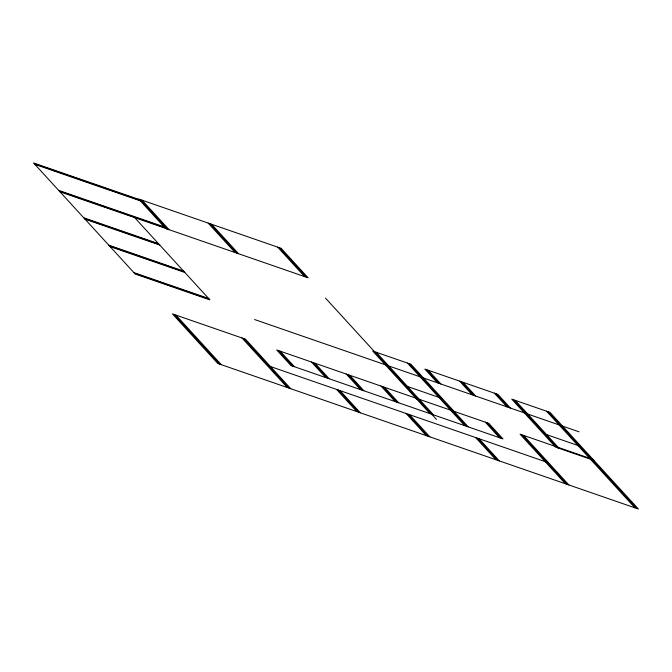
<?xml version="1.0" encoding="UTF-8"?>
<svg xmlns="http://www.w3.org/2000/svg" width="672" height="672" viewBox="0 0 672 672"><rect width="100%" height="100%" fill="white"/><g stroke="black" fill="none" stroke-linecap="round" stroke-linejoin="round"><path stroke-width="1.01" d="M140.776 200.063L33.6 162.977L135.148 273.983L209.882 299.846L134.039 216.93M34.23 163.657L141.406 200.752M34.852 164.346L142.036 201.44M58.674 190.386L165.85 227.48M59.304 191.075L166.48 228.161M59.926 191.755L167.11 228.85M83.748 217.795L158.483 243.659M84.378 218.484L159.113 244.348M85 219.164L159.734 245.028M108.822 245.204L183.557 271.068M109.444 245.893L184.187 271.757M110.074 246.574L184.808 272.437M133.896 272.614L208.631 298.477M134.518 273.302L209.261 299.166M254.612 319.544L579.029 431.81M405.812 385.921L440.58 397.95M544.858 434.036L579.617 446.065M593.057 459.455L520.069 434.196L565.404 483.764M416.598 399.017L420.101 400.226M451.374 411.054L454.852 412.255M593.897 460.37L555.66 447.14L511.778 399.168L550.015 412.406L638.4 509.023L217.795 363.468L172.452 313.9L245.448 339.167L290.791 388.735M268.792 365.971L546.874 462.21M477.565 438.228L497.616 460.303M548.276 411.802L636.661 508.418M546.538 411.197L634.931 507.822M515.256 400.378L559.138 448.342M513.517 399.773L557.399 447.737M510.409 408.064L497.876 394.363L424.88 369.096L437.413 382.805M496.138 393.758L508.67 407.467M494.399 393.154L506.932 406.862M523.538 435.397L568.882 484.966M521.8 434.801L567.143 484.361M463.117 382.334L475.65 396.035M461.378 381.73L473.911 395.43M459.64 381.125L472.172 394.834M487.04 422.772L501.245 438.304M485.302 422.167L499.506 437.699M428.35 370.297L440.891 384.006M426.619 369.701L439.152 383.401M468.224 426.871L410.97 364.283L372.716 351.053L429.988 413.641M479.086 438.749L499.355 460.908M409.231 363.686L466.486 426.275M407.501 363.082L464.747 425.67M475.616 437.548L495.877 459.707M376.219 352.262L433.465 414.842M279.401 247.724L306.356 277.192M325.483 298.099L436.489 419.446M277.662 247.128L304.618 276.587M384.493 387.282L398.706 402.814M409.567 414.691L429.836 436.85M382.754 386.677L396.967 402.209M407.828 414.086L428.098 436.246M381.016 386.081L395.228 401.612M406.09 413.49L426.359 435.649M211.621 224.272L238.577 253.739M349.734 375.253L363.938 390.785M209.882 223.667L236.838 253.134M347.995 374.648L362.208 390.18M208.144 223.07L235.099 252.529M346.256 374.052L360.469 389.584M314.975 363.224L329.179 378.756M340.049 390.634L360.318 412.793M313.236 362.62L327.44 378.151M338.31 390.029L358.579 412.188M311.497 362.023L325.702 377.555M336.571 389.432L356.84 411.583M142.103 200.214L169.05 229.673M280.216 351.196L294.42 366.727M140.364 199.609L167.311 229.076M278.477 350.591L292.681 366.122M243.718 338.562L289.052 388.13M241.979 337.966L287.314 387.526M175.93 315.109L221.273 364.669M174.191 314.504L219.534 364.073M281.14 248.329L138.625 199.004L165.581 228.472L308.095 277.796L281.14 248.329M488.779 423.368L276.738 349.994L290.942 365.526L502.984 438.9L488.779 423.368"/></g></svg>
